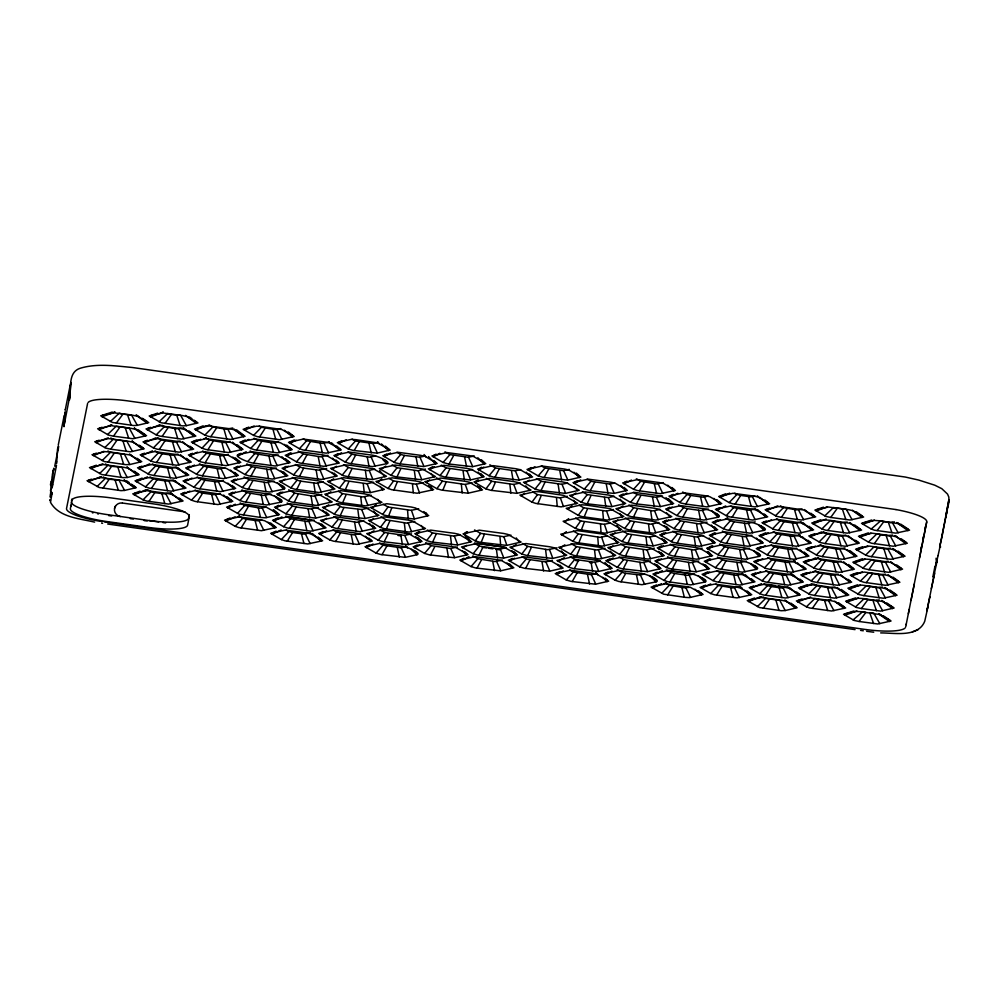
<?xml version="1.0" encoding="UTF-8"?>
<svg xmlns="http://www.w3.org/2000/svg" width="999" height="999" viewBox="0 0 999 999"><rect width="100%" height="100%" fill="white"/><g stroke="black" fill="none" stroke-linecap="round" stroke-linejoin="round"><path stroke-width="1.5" d="M52.073 486.138L52.235 481.093M49.95 500.299L49.987 499.612M50.912 485.377L50.874 487.599A18.282 2.335 -88.8 0 1 50.924 489.048L50.824 489.373M70.03 386.65L69.755 392.432M56.493 465.247L52.41 486.55M57.517 448.801L57.168 455.831M52.635 473.201L51.773 487.462M52.248 480.981L52.46 477.06M64.398 420.417L64.311 423.963M64.411 420.254L64.46 419.193M905.693 626.96L926.76 521.403A39.86 8.079 7.9 0 0 895.966 509.577M64.473 419.043L64.585 416.97M69.718 393.169L69.368 398.102M52.472 476.935L52.597 474.95M57.155 455.956L56.743 461.813M50.624 493.319L50.549 494.293M52.597 474.862L52.76 472.614M52.747 472.977A8.004 5.919 54.5 0 1 52.797 472.402L52.822 471.915A8.042 4.271 79.6 0 1 52.922 471.016M56.731 461.95L56.593 463.573M64.935 412.025L64.011 426.71L65.41 412.1M69.356 398.139L64.473 423.464M926.76 522.04L919.555 557.892M929.794 597.277L929.882 596.615M942.407 534.353L941.982 536.713M942.382 534.477L942.482 533.766M929.832 596.94L927.784 606.805M58.242 445.167L64.223 415.347M65.41 409.115L70.055 385.901M87.612 403.409L66.546 508.416A40.047 8.117 7.9 0 0 97.315 520.816L100.1 521.303M71.441 501.161L71.866 499.088M189.286 514.61L188.561 518.244A38.299 7.767 7.9 0 1 149.101 520.516M922.826 539.46L923.438 536.426M932.904 576.685L934.814 567.12M926.885 610.776L934.614 573.026M54.733 466.208L58.716 446.428M920.791 549.587L921.378 546.678M906.168 624.612L906.305 623.913M908.353 613.698L909.24 609.278M911.013 600.436L914.322 584.003M931.28 588.761L934.015 576.186M942.556 533.391L948.875 499.775L945.866 516.008L949.013 501.835L948.813 497.04L947.527 494.08L941.795 488.673L934.777 485.189L918.643 480.044L905.319 477.047L132.243 367.482C115.035 365.896 96.915 363.149 80.082 368.294C66.958 372.652 71.891 390.284 69.331 400.137L71.029 382.517L70.105 385.614M924.887 529.283L925.474 526.373M50.549 501.91L52.21 492.532M119.58 516.346A6.968 6.818 11.3 0 1 114.573 508.404L114.648 508.066M936.862 560.914L936.538 562.362L938.024 555.644M941.782 537.612L940.246 544.567M936.975 561.725L934.402 573.289M945.741 517.482L939.609 547.352M945.778 517.307L946.078 515.984M946.14 515.721L947.277 510.626M938.036 555.594L939.684 548.214M927.846 607.33L924.749 621.216C918.156 637.787 894.617 632.879 880.668 632.916M934.053 576.023L934.564 573.726M927.596 607.629L926.997 610.277M939.797 546.528L939.984 545.729M934.003 575.087L934.177 574.3A10.215 1.149 -74.2 0 0 934.152 574.587M57.78 447.29L58.167 446.516M581.343 529.957L584.378 521.928M418.668 508.716L411.451 510.314L414.423 518.943L428.721 515.609L415.497 507.979L411.188 507.017L386.813 503.721L370.479 507.38L383.691 515.009L388.599 516.058L391.733 508.004M578.821 542.932L581.967 534.865M481.156 542.469L484.365 534.39M442.807 490.272L446.103 482.18M537.912 503.708L541.221 495.604M393.956 490.047L397.277 481.943M584.178 516.92L587.512 508.803M935.726 564.922L935.289 565.921M342.645 502.772L346.166 494.605M627.971 543.081L631.505 534.915M491.833 490.459L495.392 482.292M386.326 528.958L389.897 520.791M576.535 555.831L580.119 547.652M373.688 482.242L367.12 483.691L370.492 492.569L384.353 489.385L371.516 481.88L367.195 480.906L343.469 477.709L327.51 481.281L340.397 488.723L345.304 489.772L348.913 481.593M630.631 530.069L634.253 521.89M432.617 542.157L436.238 533.966M527.722 555.594L531.356 547.402M53.946 468.119L53.122 470.367A9.091 4.321 82.8 0 0 52.885 470.854M336.413 504.345L342.008 507.192L361.7 509.527L365.184 518.481L378.933 515.334L366.196 507.879L361.875 506.905L338.336 503.733L322.502 507.28L335.289 514.66L340.209 515.709L343.943 507.492M625.524 556.018L629.283 547.802M396.953 476.96L400.799 468.718M587.175 503.833L591.021 495.579M479.058 555.319L482.954 547.065M369.23 470.392L372.889 479.458L386.513 476.261L373.077 468.643L350.462 465.297L345.404 464.935L330.607 468.356L343.256 475.661L348.164 476.71L352.098 468.444L367.757 470.591L374.925 469.143M445.891 477.16L449.85 468.893M633.491 517.02L637.437 508.753M540.996 490.596L544.967 482.317M296.778 489.46L300.799 481.168L316.159 483.266L323.201 481.843M677.197 543.206L699.725 546.241L715.309 542.744L701.947 535.164L678.883 531.755L674.425 531.48L659.715 534.89L672.29 542.157L677.197 543.206L681.243 534.902M294.205 502.435L298.301 494.13M674.637 556.181L678.746 547.864M384.14 541.833L388.286 533.503M574.363 568.706L578.508 560.377M115.135 506.755L115.497 506.118M337.912 528.621L342.083 520.292M623.226 568.918L627.409 560.589M299.5 476.436L303.708 468.106L318.519 470.129L326.685 468.456M679.932 530.182L684.14 521.84M494.955 477.335L499.2 468.981M430.507 555.019L434.802 546.653M525.611 568.456L529.907 560.089M291.808 515.372L296.154 506.993L310.464 508.941L318.381 507.317M672.227 569.118L676.598 560.726M351.136 463.636L355.569 455.232M636.45 503.946L640.896 495.541M424.45 456.156L419.93 457.155L424.026 466.483L437.175 463.461L424.937 456.293L420.629 455.332L398.064 452.297L382.817 455.706L395.104 462.799L400.012 463.848L404.47 455.444L419.742 457.205M590.222 490.721L594.692 482.317M248.301 489.135L252.834 480.706M302.372 463.386L306.918 454.957M682.792 517.132L687.362 508.691L700.998 510.564L708.328 509.065M723.825 556.318L745.329 559.253L759.228 556.381C765.047 555.207 748.363 547.777 743.693 547.752L721.865 544.817L706.705 548.214L718.905 555.269L723.825 556.318L728.383 547.889M250.936 476.136L255.519 467.694M476.973 568.169L481.555 559.727M726.46 543.319L731.068 534.877M449.001 464.048L453.633 455.594M544.105 477.485L548.738 469.031M245.791 502.097L250.462 493.631M721.315 569.28L726.011 560.814L739.235 562.612L746.378 561.163M335.701 541.495L340.409 533.029M621.016 581.805L625.736 573.339L640.184 574.974M289.51 528.271L294.28 519.78M382.005 554.695L386.788 546.203M572.215 581.568L576.997 573.076M669.929 582.017L674.712 573.526L687.637 575.287L694.63 573.876M253.709 463.111L275.2 465.996L290.135 462.562L278.371 455.806L274.925 454.882L252.048 451.748L238.361 454.57C232.63 455.969 249.263 463.074 253.709 463.111L258.516 454.607M729.233 530.294L734.053 521.79L746.865 523.538L755.169 521.828M243.406 515.022L248.376 506.481M354.17 450.537L359.165 441.983M718.93 582.205L723.913 573.663M305.332 450.312L310.352 441.758M639.485 490.846L644.492 482.292M202.422 475.824L223.589 478.658L238.349 475.362L226.486 468.494L221.566 467.445L200.412 464.61L185.652 467.907L197.515 474.775L202.422 475.824L207.467 467.27M685.751 504.058L706.93 506.893L721.703 503.583L709.827 496.715L705.506 495.754L683.741 492.832L668.968 496.141L680.831 503.009L685.751 504.058L690.784 495.492L702.921 497.14L708.241 496.091M773.051 556.443L778.121 547.877M199.85 488.798L204.932 480.232L216.895 481.855L223.426 480.544M770.479 569.418L791.558 572.252L806.23 569.03L794.455 562.112L790.134 561.151L768.456 558.229L753.745 561.525L765.559 568.369L770.479 569.418L775.574 560.851M205.12 462.812L226.124 465.634L240.784 462.35L228.209 455.219L206.668 452.023L202.21 451.748L188.424 454.945L200.2 461.763L205.12 462.812L210.277 454.22M256.581 450.049L261.75 441.458M732.105 517.232L737.287 508.641M775.748 543.431L780.931 534.84M197.377 501.748L202.647 493.131L214.023 494.667L219.955 493.494M287.275 541.158L292.57 532.542L303.883 534.065L309.802 532.892M667.694 594.904L673.001 586.276M768.006 582.367L773.301 573.751M241.109 527.934L246.491 519.28L257.28 520.766L261.838 519.942M716.633 595.104L722.027 586.463M207.904 449.775L213.324 441.121M778.533 530.394L799.175 533.166L813.611 529.845L801.235 522.902L780.057 519.755L775.611 519.48L762.037 522.639L773.626 529.345L778.533 530.394L783.965 521.74L794.829 523.201L800.536 522.077M153.946 475.499L174.413 478.246L188.749 475.024L176.461 468.056L155.457 464.935L150.999 464.66L137.537 467.794L149.026 474.45L153.946 475.499L159.503 466.808L169.967 468.219L175.487 467.12M156.581 462.512L162.163 453.808L172.515 455.207L177.997 454.12M819.679 569.555L825.249 560.851M765.634 595.292L771.24 586.588L781.555 587.986L787.012 586.9M822.314 556.568L842.706 559.29L856.967 556.168L845.541 549.45L841.22 548.488L820.229 545.666L805.931 548.876L817.394 555.519L822.314 556.568L827.921 547.852M259.528 436.975L265.147 428.271M735.052 504.158L740.684 495.442L750.674 496.815L754.994 496.041M151.411 488.461L157.068 479.745L167.208 481.118L172.59 480.057M817.145 582.517L837.449 585.239L851.66 582.117L840.284 575.436L835.963 574.475L815.059 571.665L800.811 574.862L812.237 581.468L817.145 582.517L822.814 573.801M159.303 449.488L165.06 440.746L174.887 442.07L180.132 441.034M825.037 543.543L845.216 546.241L859.377 543.069L847.239 536.176L827.11 533.191L822.065 532.829L808.778 535.926L820.129 542.494L825.037 543.543L830.806 534.79M210.789 436.725L216.571 427.972M781.418 517.345L801.56 520.042L815.696 516.87L803.571 509.989L782.891 506.918L778.433 506.643L765.172 509.727L776.498 516.296L781.418 517.345L787.212 508.578M148.976 501.411L154.845 492.632L164.273 493.893L169.343 492.907M814.709 595.466L834.714 598.139L848.775 594.992L836.712 588.149L816.77 585.177L811.712 584.815L798.526 587.887L809.789 594.417L814.709 595.466L820.591 586.688M162.113 436.451L168.144 427.634M763.323 608.204L769.342 599.388M827.846 530.506L833.89 521.678M108.067 462.187L114.136 453.359M105.494 475.174L111.588 466.333L121.803 467.307L127.273 477.485L139.123 474.687L127.997 468.244L123.676 467.282L103.347 464.56L89.498 467.607L101.673 474.525L123.277 477.672L127.273 477.485M868.905 569.68L888.66 572.327L902.559 569.118L890.646 562.437L870.354 559.415L865.896 559.14L852.871 562.187L863.998 568.631L868.905 569.68L874.999 560.851L883.765 562.025L888.161 561.176M866.32 582.667L872.439 573.826M110.739 449.188L130.394 451.81L144.206 448.776L133.167 442.282L128.846 441.321L108.604 438.611L94.755 441.72L105.832 448.139L110.739 449.188L116.895 440.334M871.578 556.68L877.746 547.827L886.25 548.963L890.534 548.139M102.984 488.124L109.228 479.258L118.981 480.157L124.575 490.422L136.301 487.649L125.287 481.256L120.367 480.207L100.837 477.597L87.063 480.694L99.176 487.487L121.041 490.659L124.575 490.422M812.337 608.391L818.556 599.525L826.897 600.636L831.118 599.825M863.823 595.616L883.341 598.226L897.065 595.217L886.101 588.761L881.78 587.799L861.675 585.102L847.901 588.186L858.915 594.567L863.823 595.616L870.079 586.738M575.424 528.371L579.12 529.632L604.932 533.191L621.665 529.52L608.379 521.853L603.471 520.804L579.57 517.569L563.149 521.253L575.424 528.371L580.681 520.941L604.22 524.325M113.499 436.163L132.879 438.748L146.566 435.676L135.627 429.333L130.719 428.284L111.326 425.699L97.64 428.771L108.579 435.114L113.499 436.163L119.843 427.26M874.337 543.656L880.693 534.752L888.561 535.789L892.594 535.027M164.997 423.389L171.391 414.473L180.632 415.309L186.363 425.649L197.964 422.914L187.05 416.583L182.742 415.621L162.825 412.962L149.213 415.946L161.176 422.752L182.829 425.886L186.363 425.649M382.679 514.46L388.024 507.005L411.263 510.352M572.889 541.333L576.598 542.607L602.247 546.128L618.905 542.482L605.694 534.852L601.386 533.891L577.035 530.606L560.739 534.19L572.889 541.333L578.259 533.878L599.937 537.362L607.392 535.901M830.718 517.445L850.024 520.029L863.623 517.045L852.771 510.651L848.451 509.677L828.546 507.017L814.922 510.077L825.811 516.396L830.718 517.445L837.137 508.528M510.951 535.102L503.846 536.675L506.88 545.342L521.103 542.02L507.942 534.415L503.621 533.454L479.358 530.182L463.074 533.816L475.224 540.871L480.656 533.391L503.658 536.713M861.4 608.553L880.581 611.113L894.13 607.991L882.517 601.473L862.799 598.538L858.341 598.264L845.654 601.223L856.493 607.504L861.4 608.553L867.906 599.612L875.336 600.599L879.195 599.875M472.24 482.867L465.259 484.415L468.381 493.131L482.492 489.897L469.443 482.267L465.122 481.306L440.996 478.046L424.787 481.668L436.875 488.686L442.395 481.181L465.072 484.453M388.037 488.449L391.733 489.722L417.145 493.219L433.603 489.672L420.567 482.042L416.258 481.081L392.145 477.822L375.961 481.443L388.037 488.449L393.581 480.944L416.196 484.203M531.98 502.122L535.676 503.384L561.113 506.88L577.622 503.259L563.748 495.392L539.672 491.845L535.227 491.558L519.905 495.104L531.98 502.122L537.512 494.617L560.164 497.877M116.321 423.114L122.964 414.135L131.418 414.86L137.35 425.337L148.751 422.639L138.024 416.408L133.704 415.447L114.123 412.824L100.712 415.771L112.5 422.477L133.829 425.574L137.35 425.337M578.246 515.322L581.955 516.595L607.342 520.092L623.838 516.471L609.977 508.603L586.538 505.144L581.493 504.782L566.196 508.329L578.246 515.322L583.803 507.817L606.381 511.063M877.159 530.606L883.815 521.628M859.04 621.478L877.771 623.975L891.058 620.991L879.669 614.522L861.001 611.738L855.943 611.376L843.531 614.285L854.133 620.429L859.04 621.478L865.871 612.449M336.725 501.173L340.422 502.447L365.559 505.906L381.905 502.322L368.956 494.842L364.647 493.881L340.809 490.659L324.837 494.18L336.725 501.173L342.47 493.618L362.924 496.94L371.303 495.267M655.232 535.864L649.912 537.037L653.234 545.891L667.182 542.619L654.258 535.164L649.937 534.19L626.136 530.981L610.127 534.565L622.04 541.483L627.809 533.916L649.725 537.087M380.394 527.36L384.103 528.633L409.178 532.08L425.474 528.508L412.562 521.053L408.254 520.092L384.478 516.883L368.544 520.379L380.394 527.36L386.188 519.792L406.506 523.089L414.81 521.441M520.392 482.942L513.761 484.415L517.082 493.269L530.993 490.072L518.106 482.542L513.798 481.58L489.997 478.359L474.001 481.943L485.914 488.861L491.683 481.293L513.573 484.453M570.616 554.233L574.313 555.506L599.375 558.953L615.659 555.294L601.972 547.614L578.871 544.193L573.826 543.843L558.766 547.265L570.616 554.233L576.411 546.653L596.69 549.949L604.982 548.301M339.385 488.174L345.204 480.594L366.933 483.728M624.7 528.483L628.408 529.745L653.421 533.191L669.667 529.545L656.805 522.19L651.897 521.141L628.783 518.019L612.887 521.515L624.7 528.483L630.544 520.891L650.711 524.175L658.953 522.539M460.452 534.715L454.358 536.063L457.754 544.954L471.64 541.708L458.778 534.278L454.458 533.316L430.769 530.119L414.835 533.678L426.685 540.559L432.542 532.979L454.17 536.101M549.462 549.487L552.859 558.391L566.733 555.144L553.871 547.714L549.562 546.753L525.874 543.556L509.952 547.115L521.79 553.995L527.647 546.403L547.764 549.675L557.067 547.814M334.278 514.123L340.234 506.505M619.592 554.433L623.301 555.694L648.114 559.103L664.26 555.569L650.699 547.877L627.235 544.405L622.789 544.13L607.842 547.589L619.592 554.433L625.574 546.803L646.803 549.875M425.474 469.093L418.219 470.704L421.79 479.707L435.452 476.573L422.789 469.168L418.469 468.194L395.08 465.047L379.333 468.568L391.034 475.362L397.103 467.719L418.032 470.741M614.198 496.291L608.403 497.564L612 506.58L625.649 503.446L612.986 496.041L608.666 495.079L585.289 491.92L569.555 495.442L581.243 502.235L587.325 494.592L608.216 497.602M505.969 547.752L500.224 549.025L503.833 558.066L517.457 554.932L504.82 547.539L500.511 546.578L477.185 543.431L461.476 546.94L473.139 553.721L479.258 546.066L500.037 549.063M342.232 475.124L348.401 467.457L352.098 468.444M472.564 469.567L466.908 470.829L470.579 479.895L484.153 476.773L471.553 469.405L467.245 468.444L444.006 465.309L428.346 468.818L439.96 475.574L446.153 467.894L466.72 470.866M627.559 515.434L631.256 516.695L655.819 520.079L671.765 516.645L659.165 509.265L654.845 508.304L631.605 505.169L615.933 508.678L627.559 515.434L633.728 507.754L652.822 510.889L660.202 509.44M567.657 483.004L562 484.253L565.684 493.331L579.245 490.209L566.658 482.842L562.337 481.88L539.11 478.746L523.464 482.255L535.077 488.998L541.258 481.331L561.813 484.303M290.846 487.862L294.543 489.135L318.993 492.495L334.915 488.998L322.34 481.73L318.019 480.769L294.88 477.647L279.283 481.143L290.846 487.862L297.103 480.169L300.799 481.168M671.266 541.608L677.547 533.916L696.328 536.987L703.571 535.576M288.286 500.836L291.983 502.11L316.358 505.457L332.217 501.898L318.893 494.418L296.491 491.096L291.433 490.734L276.798 494.068L288.286 500.836L294.593 493.131L313.249 496.191L321.815 494.48M668.706 554.582L672.414 555.856L696.753 559.203L712.612 555.719L700.087 548.476L695.766 547.514L672.727 544.418L657.242 547.814L668.706 554.582L675.037 546.865L693.631 549.925L702.172 548.226M385.814 530.444L381.368 530.169L366.745 533.641L378.221 540.234L384.59 532.517L404.558 535.402M331.98 527.022L335.689 528.284L359.952 531.63L375.711 528.234L363.274 520.941L358.953 519.98L336.001 516.883L320.517 520.354L331.98 527.022L338.374 519.293L356.768 522.315L363.861 520.941M576.023 557.317L571.578 557.042L556.967 560.514L568.431 567.107L574.812 559.378L594.755 562.262M293.581 474.85L297.277 476.111L321.503 479.445L337.275 475.986L324.026 468.469L301.773 465.172L296.715 464.81L282.13 468.194L293.581 474.85L300 467.107L303.708 468.106M643.756 562.425L647.614 571.615L661.001 568.543L648.576 561.251L644.255 560.289L621.316 557.205L605.844 560.664L617.307 567.332L623.701 559.59L642.057 562.624L650.486 560.938M674 528.596L677.697 529.857L701.897 533.179L717.669 529.72L705.219 522.527L700.898 521.565L678.009 518.481L662.612 521.865L674 528.596L680.444 520.841L698.688 523.851L707.042 522.19M520.654 469.617L515.347 470.791L519.255 480.007L532.592 476.948L520.204 469.692L515.884 468.731L493.031 465.646L477.609 469.105L489.023 475.736L495.492 467.994L515.159 470.841M457.317 546.99L450.774 548.439L454.732 557.679L468.019 554.632L455.669 547.39L451.361 546.428L428.583 543.356L413.199 546.803L424.575 553.421L431.093 545.654L450.586 548.476M552.397 560.427L545.879 561.875L549.837 571.116L563.124 568.069L550.774 560.826L546.453 559.865L523.688 556.793L508.304 560.239L519.68 566.858L526.211 559.09L545.691 561.913M311.95 508.741L315.946 518.019L329.195 514.985L316.883 507.767L312.562 506.805L289.872 503.746L274.538 507.18L285.876 513.773L292.457 505.993L296.154 506.993M692.332 562.487L696.353 571.765L709.577 568.731L697.29 561.525L692.969 560.551L670.292 557.504L654.969 560.926L666.296 567.519L672.889 559.74L690.634 562.674L698.751 561.063M345.204 462.038L348.913 463.311L372.465 466.583L386.813 463.698C392.607 462.35 376.273 455.357 371.79 455.094L349.188 452.06L333.928 455.482L345.204 462.038L351.86 454.245L369.418 457.155L375.674 455.956M394.081 462.262L400.761 454.458L404.47 455.444M662.462 495.929L656.418 497.265L660.489 506.58L673.663 503.558L661.413 496.378L657.092 495.417L634.515 492.37L619.243 495.791L630.519 502.347L637.187 494.542L656.218 497.302M614.635 483.029L610.127 484.028L614.223 493.356L627.372 490.334L615.147 483.166L610.826 482.205L588.274 479.17L573.039 482.579L584.29 489.135L590.983 481.318L609.939 484.065M242.37 487.537L246.066 488.811L269.48 492.057L283.728 489.198C289.373 487.824 273.289 480.894 268.793 480.644L246.341 477.622L231.156 481.019L242.37 487.537L249.126 479.707L266.333 482.579L273.938 481.081M296.441 461.788L300.15 463.061L323.888 466.321L339.335 462.999L327.16 455.856L322.852 454.895L300.412 451.873L285.252 455.269L296.441 461.788L303.221 453.958L320.392 456.818L327.959 455.319M676.872 515.534L680.569 516.808L703.945 520.054L718.169 517.195C723.913 515.759 707.155 508.616 702.659 508.566L680.831 505.631L665.684 509.028L676.872 515.534L683.653 507.704L687.362 508.691M717.894 554.72L724.675 546.89L741.832 549.737L749.4 548.251M245.005 474.55L248.714 475.811L272.402 479.07L287.824 475.749L275.674 468.631L271.366 467.669L248.976 464.647L233.841 468.044L245.005 474.55L251.81 466.708L268.881 469.542L276.398 468.069M496.603 561.388L500.799 570.779L513.848 567.782L501.71 560.664L497.39 559.702L475.012 556.68L459.865 560.077L471.041 566.57L477.847 558.728L494.905 561.575L502.422 560.089M720.541 541.733L724.238 542.994L747.914 546.241L763.311 542.932L751.186 535.814L746.865 534.852L724.5 531.843L709.377 535.227L720.541 541.733L727.359 533.878L744.367 536.713L751.86 535.239M474.275 455.956L468.531 457.23L472.764 466.645L485.776 463.648L473.663 456.555L469.355 455.594L447.028 452.584L431.93 455.969L443.069 462.45L449.925 454.595L468.331 457.267M569.368 469.393L563.623 470.654L567.869 480.082L580.869 477.085L568.768 469.992L564.447 469.031L542.132 466.021L527.035 469.405L538.174 475.886L545.042 468.032L563.436 470.704M239.86 500.499L243.569 501.773L266.783 504.994L280.931 502.16C286.563 500.786 270.542 493.906 266.084 493.656L243.818 490.659L228.759 494.03L239.86 500.499L246.765 492.632L263.536 495.429L270.916 493.993M715.396 567.682L719.093 568.943L742.294 572.165L756.418 569.343C762.187 568.006 746.003 561.076 741.583 560.839L719.342 557.854L704.295 561.226L715.396 567.682L722.302 559.815L726.011 560.814M329.782 539.91L333.479 541.171L357.005 544.405L372.365 541.033L360.264 534.04L355.357 532.991L333.728 530.082L318.693 533.454L329.782 539.91L336.713 532.03L353.371 534.815L360.701 533.379M615.097 580.207L618.793 581.48L641.957 584.702L656.068 581.868C661.825 580.544 645.666 573.613 641.258 573.389L619.043 570.392L604.008 573.763L615.097 580.207L622.027 572.34L625.736 573.339M291.109 517.257L286.651 516.982L272.54 520.254L283.579 526.673L290.572 518.793L307.03 521.54L314.26 520.129M406.743 546.553L401.223 547.777L405.582 557.267L416.92 554.757C422.54 553.396 406.581 546.54 402.147 546.291L380.02 543.319L365.035 546.678L376.074 553.096L383.079 545.204L401.036 547.814M596.927 573.426L591.42 574.637L595.779 584.14L608.666 581.181L596.665 574.138L592.345 573.176L570.229 570.192L555.257 573.551L566.283 579.969L573.289 572.077L591.233 574.687M689.46 573.538L667.944 570.654L652.971 574L663.998 580.419L671.016 572.527L674.712 573.526M247.777 461.513L254.807 453.621L271.154 456.356L278.334 454.957M723.301 528.696L727.01 529.97L750.024 533.166L764.048 530.357C770.142 529.045 753.621 522.14 749.312 521.915L727.247 518.943L712.299 522.29L723.301 528.696L730.344 520.791L734.053 521.79M237.475 513.424L244.668 505.482L260.252 508.129L266.109 507.092L279.483 514.56L265.534 517.794L261.089 517.519L239.285 514.285L226.586 507.155L241.721 503.758L266.146 507.18M378.072 442.307L372.889 443.456L377.435 453.071L390.184 450.074L377.497 442.869L355.731 439.647L351.286 439.373L337.362 442.607L348.239 448.938L355.457 440.996L372.702 443.494M633.553 489.248L637.25 490.521L660.376 493.693L675.436 490.447L663.598 483.504L659.278 482.542L637.474 479.607L622.677 482.917L633.553 489.248L640.784 481.293L656.48 483.953L663.348 482.617M712.999 580.606L716.708 581.88L739.847 585.052L754.944 581.805L743.081 574.85L738.761 573.888L716.92 570.953L702.11 574.263L712.999 580.606L720.217 572.664L735.988 575.324L742.881 573.988M299.4 448.713L303.097 449.975L326.198 453.146L341.258 449.912L329.42 442.969L325.112 442.008L303.321 439.073L288.536 442.382L299.4 448.713L306.643 440.759L322.302 443.394L329.146 442.07M679.819 502.46L687.075 494.505L690.784 495.492M196.491 474.225L203.771 466.271L219.106 468.881L224.875 467.857M767.132 554.845L770.828 556.118L793.868 559.278L808.89 556.043L797.09 549.113L792.769 548.151L771.041 545.229L756.293 548.538L767.132 554.845L774.412 546.878L789.934 549.5L796.715 548.189M193.918 487.212L197.615 488.474L220.629 491.633L235.677 488.336L223.052 481.168L201.411 477.959L196.953 477.684L183.104 480.906L193.918 487.212L201.224 479.233L204.932 480.232M764.547 567.832L771.877 559.852L787.274 562.449L795.254 560.876M199.188 461.226L206.568 453.234L221.778 455.806L228.409 454.533M250.649 448.464L254.345 449.725L277.26 452.872L292.232 449.587L280.457 442.769L276.149 441.808L254.545 438.911L239.885 442.195L250.649 448.464L258.042 440.472L273.002 443.032L278.621 442.033M726.173 515.646L729.882 516.908L752.759 520.054L767.694 516.845L755.968 509.952L751.648 508.991L730.069 506.093L715.421 509.378L726.173 515.646L733.578 507.642L748.738 510.214L755.331 508.941M769.817 541.845L773.513 543.106L796.403 546.253L811.338 543.044L799.612 536.151L795.291 535.189L773.713 532.292L759.065 535.576L769.817 541.845L777.222 533.841L792.382 536.413L800.199 534.865M191.446 500.162L195.155 501.423L217.907 504.545L232.804 501.286L220.304 494.193L198.913 491.021L194.468 490.746L180.769 493.931L191.446 500.162L198.951 492.132L202.647 493.131M281.356 539.56L285.052 540.834L307.792 543.956L322.627 540.759L310.989 533.928L306.668 532.954L285.239 530.082L270.679 533.341L281.356 539.56L288.861 531.543L292.57 532.542M661.775 593.306L669.293 585.277L683.828 587.787L690.284 587.262L703.071 594.43L689.397 597.614L684.939 597.34L663.586 594.168L651.098 587.087L665.659 583.828L688.698 586.95M762.075 580.781L765.783 582.042L788.511 585.164L803.358 581.98L791.707 575.137L787.387 574.175L765.971 571.291L751.41 574.55L762.075 580.781L769.592 572.752L784.39 575.274L792.007 573.776M235.177 526.336L238.873 527.597L261.476 530.706L276.286 527.46L264.66 520.729L259.752 519.68L239.048 516.908L224.563 520.154L235.177 526.336L242.782 518.281L246.491 519.28M710.701 593.518L714.397 594.78L736.987 597.889L751.735 594.717L740.172 587.912L735.851 586.95L714.572 584.09L700.099 587.337L710.701 593.518L718.318 585.464L732.779 587.936L738.748 586.8M201.985 448.189L205.682 449.45L228.247 452.547L242.982 449.388L231.418 442.594L227.11 441.633L205.856 438.773L191.396 442.02L201.985 448.189L209.615 440.122L224.013 442.594L229.957 441.458M772.614 528.808L780.269 520.741L783.965 521.74M148.014 473.901L155.794 465.809L159.503 466.808M813.748 567.956L817.457 569.23L839.797 572.29L854.407 569.155L842.956 562.425L838.648 561.463L817.607 558.641L803.283 561.85L813.748 567.956L821.553 559.865L835.439 562.25L841.158 561.176M150.649 460.914L154.345 462.175L176.673 465.247L191.308 462.038L179.832 455.382L174.925 454.345L154.495 451.598L140.185 454.807L150.649 460.914L158.466 452.809L162.163 453.808M759.702 593.706L763.411 594.967L785.714 598.026L800.299 594.892L788.873 588.186L784.552 587.212L763.561 584.403L749.25 587.612L759.702 593.706L767.532 585.589L771.24 586.588M816.383 554.969L824.212 546.853L837.999 549.238L844.992 547.877M253.596 435.389L257.292 436.65L279.57 439.71L294.181 436.501L281.93 429.558L261.026 426.448L256.568 426.173L243.157 429.295L253.596 435.389L261.438 427.272L275.175 429.645L280.819 428.571M729.12 502.572L732.816 503.833L755.082 506.893L769.642 503.758L758.241 497.065L753.92 496.091L732.966 493.281L718.693 496.478L729.12 502.572L736.975 494.455L740.684 495.442M145.479 486.875L149.188 488.136L171.416 491.196L186.001 487.999L173.776 481.056L153.509 478.046L148.451 477.684L135.065 480.794L145.479 486.875L153.359 478.746L157.068 479.745M811.213 580.931L819.118 572.802L832.691 575.149L838.261 574.1M153.371 447.889L157.08 449.163L179.183 452.197L193.644 449.088L182.317 442.432L177.997 441.471L157.205 438.686L143.032 441.858L153.371 447.889L161.351 439.747L165.06 440.746M204.857 435.127L208.554 436.401L230.619 439.423L245.055 436.326L233.754 429.682L229.445 428.708L208.691 425.936L194.53 429.108L204.857 435.127L212.862 426.973L226.086 429.27L232.742 427.984M819.105 541.945L827.097 533.803L840.371 536.101L845.803 535.089M775.486 515.746L783.503 507.592L796.69 509.877L802.085 508.878M143.044 499.812L146.741 501.086L168.681 504.095L183.079 500.936L171.803 494.405L166.883 493.356L146.853 490.671L132.78 493.831L143.044 499.812L151.149 491.633L154.845 492.632M808.778 593.868L816.895 585.689L829.757 587.936L835.014 586.962M156.181 434.852L159.89 436.126L181.618 439.098L195.841 436.051L184.715 429.495L180.407 428.534L159.99 425.799L146.029 428.933L156.181 434.852L164.435 426.635L176.623 428.808L181.556 427.972M821.915 528.908L825.624 530.182L847.327 533.154L861.588 530.032L849.637 523.251L829.295 520.217L824.837 519.942L811.775 522.989L821.915 528.908L830.181 520.691L842.332 522.852L847.239 522.015M757.404 606.605L765.634 598.389L779.819 600.399L785.226 610.539L797.14 607.729L785.963 601.248L781.643 600.287L761.201 597.539L747.277 600.599L759.515 607.554L781.23 610.726L785.226 610.539M102.148 460.601L110.439 452.36L124.45 454.345L129.895 464.51L141.758 461.638L129.833 454.932L109.515 451.923L105.07 451.648L92.02 454.682L104.258 461.55L125.899 464.697L129.895 464.51M862.986 568.081L871.29 559.852L874.999 560.851M99.563 473.576L107.88 465.334L111.588 466.333M860.401 581.068L864.098 582.33L885.713 585.302L899.874 582.255L888.81 575.749L884.49 574.787L864.185 572.065L850.311 575.174L860.401 581.068L868.73 572.827L880.656 574.962L885.476 574.15M104.82 447.589L113.187 439.335L126.923 441.283L132.442 451.498M865.658 555.082L868.893 556.268L890.896 559.303L905.044 556.206L893.98 549.787L889.073 548.738L869.442 546.116L855.606 549.213L865.658 555.082L874.05 546.828L877.746 547.827M806.405 606.793L809.652 607.979L831.58 611.001L845.654 607.979L834.664 601.51L830.344 600.549L810.189 597.852L796.39 600.948L806.405 606.793L814.847 598.526L818.556 599.525M97.065 486.538L105.519 478.259L109.228 479.258M857.891 594.03L866.37 585.751L877.846 587.812L882.479 587.05M107.567 434.565L116.146 426.261L129.246 428.109L134.927 438.436M868.406 542.057L871.64 543.256L893.381 546.241L907.329 543.244L896.44 536.838L892.119 535.876L872.164 533.204L858.491 536.263L868.406 542.057L876.997 533.753L880.693 534.752M159.066 421.803L167.682 413.474L171.391 414.473M824.799 515.859L833.428 507.529L846.34 509.353L852.072 519.705M855.469 606.967L864.197 598.626L867.906 599.612M110.39 421.528L119.256 413.136L122.964 414.135M871.228 529.02L874.462 530.207L895.803 533.141L909.552 530.132L898.039 523.588L879.132 520.766L874.075 520.404L861.525 523.339L871.228 529.02L880.581 520.891M853.109 619.892L862.649 611.713M564.447 522.19L568.681 518.631M371.778 508.316L376.099 504.77M562 535.202L566.346 531.655M464.385 534.752L467.694 532.105M426.098 482.604L429.483 479.97M521.203 496.041L524.6 493.406M377.272 482.392L381.818 478.871M567.494 509.265L572.052 505.756M464.672 533.291L466.845 531.68M326.099 495.192L330.869 491.708M611.425 535.501L615.022 532.892M475.299 482.879L478.908 480.269M369.805 521.391L373.426 518.793M560.027 548.276L564.86 544.805M328.808 482.217L333.666 478.746M614.148 522.527L617.807 519.93M416.133 534.615L419.805 532.017M511.251 548.064L516.146 544.592M323.813 508.216L328.821 504.77M609.14 548.538L612.911 545.953M380.631 469.505L385.776 466.083M475.599 481.418L477.972 479.832M570.854 496.378L575.998 492.957M725.199 519.255L727.722 517.582M462.774 547.889L466.67 545.317M331.905 469.305L336.488 466.308M416.433 533.154L418.843 531.568M617.232 509.615L622.976 505.881M429.657 469.755L434.253 466.77M524.762 483.191L529.37 480.207M280.582 482.08L285.252 479.108M661.013 535.826L665.709 532.854M278.059 495.079L282.792 492.107M658.491 548.826L663.236 545.866M368.032 534.502L374.013 530.794M558.254 561.376L564.248 557.679M321.815 521.291L326.623 518.331M607.142 561.613L613.174 557.917M283.429 469.13L288.274 466.171M663.873 522.877L668.718 519.93M478.908 470.042L483.791 467.095M429.945 468.281L432.542 466.733M414.498 547.739L419.43 544.805M509.615 561.176L514.547 558.241M275.836 508.116L280.831 505.194M663.611 584.153L666.296 582.567M656.281 561.875L661.276 558.941M661.313 534.365L663.96 532.817M335.227 456.418L341.546 452.759M278.359 493.606L281.019 492.07M237 517.22L239.261 515.921M620.554 496.728L626.885 493.081M384.128 456.643L390.484 452.997M574.338 483.516L580.706 479.882M658.791 547.365L661.475 545.816M203.808 439.098L206.069 437.799M232.467 481.955L237.637 479.058M607.442 560.139L609.827 558.791M286.551 456.218L291.733 453.309M283.728 467.657L286.114 466.321M666.982 509.965L672.177 507.067M708.004 549.15L713.186 546.241M664.16 521.416L666.558 520.067M235.14 468.981L240.347 466.083M461.176 561.013L468.993 556.668M479.208 468.568L481.618 467.232M710.676 536.176L715.908 533.279M433.229 456.905L439.81 453.296M528.346 470.342L534.927 466.733M815.559 558.965L817.869 557.692M414.797 546.278L417.232 544.942M509.902 559.715L512.35 558.379M230.057 494.98L235.364 492.082M705.594 562.162L710.913 559.278M818.181 545.991L820.504 544.73M319.992 534.39L326.661 530.781M605.319 574.7L612 571.103M276.136 506.655L278.609 505.319M656.568 560.402L659.04 559.078M813.011 571.99L815.346 570.729M273.838 521.191L281.943 516.883M366.346 547.614L373.102 544.018M556.555 574.487L563.324 570.904M654.27 574.937L662.387 570.629M238.062 456.043L246.216 451.735M335.527 454.945L338.024 453.621M620.841 495.254L623.351 493.931M713.598 523.226L720.404 519.642M384.415 455.182L386.938 453.858M155.157 438.998L157.517 437.762M574.637 482.055L577.16 480.731M820.891 533.066L823.263 531.83M206.643 426.248L209.003 425.012M232.755 480.494L235.314 479.17M286.838 454.745L290.684 452.772M708.303 547.677L712.15 545.704M667.27 508.491L669.842 507.18M235.427 467.507L238.012 466.196M227.872 508.016L235.339 504.22M461.463 559.54L464.048 558.229M703.408 575.212L709.64 572.052M144.818 490.996L147.215 489.772M338.661 443.544L346.154 439.76M710.976 534.702L714.859 532.729M289.835 443.331L296.104 440.172M623.975 483.853L631.493 480.069M810.539 585.052L812.949 583.841M433.529 455.432L436.138 454.133M528.633 468.881L531.243 467.569M670.267 497.077L677.809 493.294M186.95 468.856L194.505 465.072M230.357 493.506L232.979 492.195M757.592 549.475L765.172 545.704M184.403 481.843L192.008 478.071M705.893 560.689L709.839 558.728M320.292 532.917L322.927 531.618M605.606 573.226L608.254 571.928M755.044 562.474L762.674 558.703M759.153 597.864L761.588 596.665M157.942 426.123L160.377 424.937M189.723 455.894L197.427 452.135M241.196 443.131L248.901 439.373M274.138 519.717L278.147 517.769M366.633 546.141L369.305 544.842M556.855 573.026L559.527 571.728M716.72 510.314L725.749 505.931M654.57 573.476L657.242 572.177M760.364 536.513L768.094 532.754M823.676 520.179L826.111 518.993M238.361 454.57L241.046 453.271M713.898 521.765L717.944 519.817M182.068 494.867L189.922 491.133M271.978 534.278L281.156 529.92M752.709 575.499L760.576 571.753M652.409 588.036L661.6 583.678M228.172 506.555L230.944 505.269M225.874 521.091L235.202 516.758M192.695 442.957L200.737 439.235M703.708 573.738L707.879 571.815M701.398 588.274L710.751 583.94M808.141 598.164L810.639 597.015M98.789 477.922L101.286 476.773M338.948 442.07L341.733 440.796M624.275 482.392L627.06 481.106M763.336 523.576L771.403 519.867M290.135 441.858L294.318 439.935M187.25 467.382L190.047 466.096M670.566 495.604L673.363 494.318M757.891 548.001L760.701 546.728M184.69 480.382L187.525 479.095M755.344 561.001L758.179 559.727M138.836 468.731L149.788 463.811M109.278 426.011L111.813 424.887M804.582 562.787L815.571 557.879M141.483 455.756L152.51 450.836M190.022 454.42L192.557 453.284M241.483 441.658L245.304 439.96M807.229 549.812L815.521 546.128M750.549 588.548L761.588 583.641M244.455 430.232L254.146 425.949M717.02 508.841L719.567 507.717M760.664 535.039L765.758 532.779M160.777 413.274L163.312 412.15M719.992 497.427L729.707 493.144M136.376 481.743L147.502 476.848M802.122 575.799L810.489 572.127M182.367 493.406L184.952 492.282M272.277 532.817L276.174 531.131M753.009 574.025L755.606 572.902M144.331 442.794L155.632 437.924M652.697 586.563L656.605 584.877M195.829 430.045L205.769 425.786M810.077 536.863L821.403 531.992M766.47 510.664L777.846 505.806M226.161 519.617L230.132 517.944M192.994 441.483L196.978 439.81M701.698 586.813L705.669 585.139M134.091 494.767L145.754 489.872M763.636 522.115L766.295 520.991M799.824 588.836L811.525 583.94M112.075 413.149L114.685 412.063M748.538 601.61L760.439 596.753M147.34 429.87L159.266 425.012M139.123 467.257L141.846 466.158M141.783 454.283L144.518 453.171M813.074 523.926L822.377 520.154M804.869 561.326L808.953 559.665M93.319 455.619L103.983 451.311M807.529 548.339L811.638 546.69M750.848 587.075L753.583 585.976M854.17 563.124L864.859 558.816M90.759 468.618L102.81 463.773M244.755 428.771L248.876 427.11M720.291 495.954L725.786 493.743M851.61 576.111L862.337 571.815M136.663 480.269L142.183 478.071M96.054 442.657L108.204 437.824M802.409 574.325L806.555 572.677M856.905 550.149L867.731 545.866M797.689 601.885L807.229 598.139M144.63 441.333L147.427 440.234M88.362 481.63L100.662 476.823M810.364 535.389L814.585 533.753M849.212 589.135L860.164 584.865M196.129 428.571L203.159 425.836M766.77 509.203L769.592 508.104M912.437 631.793L918.281 629.545M98.951 429.707L111.438 424.925M859.789 537.212L870.928 532.966M134.378 493.294L140.097 491.121M150.474 416.958L163.049 412.187M816.22 511.013L827.422 506.78M800.124 587.362L807.279 584.64M748.838 600.149L754.657 597.989M846.952 602.172L858.303 597.951M147.627 428.396L150.549 427.322M813.373 522.465L820.691 519.767M93.619 454.158L96.254 453.184M854.47 561.65L862.412 558.753M91.059 467.145L96.366 465.209M851.897 574.65L857.229 572.714M101.973 416.783L114.985 412.075M862.824 524.275L874.412 520.104M96.354 441.183L99.026 440.222M857.192 548.688L862.562 546.753M797.989 600.411L802.047 598.975M88.649 480.157L91.371 479.208M849.5 587.662L857.654 584.79M844.829 615.222L856.967 610.988M99.238 428.234L101.998 427.285M860.089 535.739L868.368 532.879M150.774 415.484L157.705 413.111M816.508 509.552L823.463 507.18M847.252 600.699L855.693 597.864M102.273 415.309L112.313 412.038M863.111 522.814L871.74 520.004M845.129 613.748L853.958 610.976M283.579 526.673L287.275 527.947L310.714 531.168L326.024 527.809L313.174 520.516L291.696 517.332M411.526 533.866L404.745 535.364L408.579 544.53L421.99 541.446L409.54 534.153L405.219 533.191M600.349 561.026L594.942 562.225L598.776 571.403L612.187 568.319L599.737 561.026L595.416 560.064M663.998 580.419L667.707 581.693L690.771 584.89L704.819 582.08C710.576 580.756 694.442 573.851 690.059 573.626M423.326 482.629L416.383 484.165L419.518 492.907M361.7 509.527L369.131 507.892M567.32 496.303L560.364 497.839L563.486 506.568M613.498 509.49L606.568 511.026L609.715 519.767M610.277 522.989L604.407 524.288L607.292 532.867M654.395 548.189L646.99 549.825L650.486 558.791M644.58 574L640.371 574.924L644.68 584.39M894.392 521.865L890.521 522.527L880.743 520.966M377.135 453.134L352.984 450.374L348.239 448.938M423.713 466.558L400.012 463.848M372.59 479.52L348.164 476.71M472.465 466.708L447.827 463.873L443.069 462.45M421.491 479.782L395.779 476.785L391.034 475.362M370.192 492.632L345.304 489.772M470.279 479.957L444.717 476.998L439.96 475.574M315.647 518.094L290.634 515.197L285.876 513.773M518.956 480.082L493.781 477.16L489.023 475.736M468.081 493.206L441.62 490.109L436.875 488.686M364.885 518.556L340.209 515.709M567.569 480.144L542.932 477.31L538.174 475.886M516.783 493.331L490.659 490.284L485.914 488.861M414.123 519.018L388.599 516.058M565.384 493.394L539.822 490.434L535.077 488.998M613.923 493.431L589.048 490.559L584.29 489.135M408.279 544.592L382.967 541.658L378.221 540.234M611.688 506.643L585.988 503.658L581.243 502.235M457.455 545.017L431.443 541.995L426.685 540.559M405.282 557.342L380.831 554.532L376.074 553.096M660.189 506.643L635.277 503.771L630.519 502.347M506.568 545.404L479.982 542.295L475.224 540.871M454.433 557.742L429.333 554.845L424.575 553.421M503.533 558.129L477.884 555.144L473.139 553.721M552.559 558.453L526.548 555.432L521.79 553.995M500.499 570.841L475.799 568.006L471.041 566.57M652.921 545.953L626.798 542.907L622.04 541.483M549.537 571.178L524.438 568.281L519.68 566.858M598.476 571.465L573.189 568.531L568.431 567.107M647.315 571.678L622.052 568.756L617.307 567.332M595.479 584.203L571.041 581.406L566.283 579.969M696.053 571.828L671.053 568.943L666.296 567.519M866.108 629.57L866.37 629.607A40.035 8.117 7.9 0 0 905.094 628.009M866.633 631.281L873.725 632.217M101.661 523.201L102.572 523.326M866.021 629.557L865.072 629.432M286.85 516.495L311.513 519.98M382.405 530.007L408.603 533.703M474.875 543.069L505.694 547.415M573.513 557.005L599.712 560.701M667.519 570.279L678.309 571.803M679.844 572.027L692.182 573.763M766.158 584.215L775.399 585.526M778.483 585.963L783.104 586.613M397.939 535.439L401.011 535.876M482.205 547.34L486.8 547.989M488.324 548.214L492.919 548.863M495.991 549.288L500.586 549.937M575.649 560.551L578.708 560.976M589.435 562.499L592.494 562.924M122.477 503.046L184.94 511.863M158.716 521.94L107.73 514.672A38.299 7.767 7.9 0 1 71.354 502.397M162.874 522.527L165.659 522.914M108.629 515.571L111.726 516.008M130.257 518.618L133.342 519.055M144.156 520.591L147.24 521.028M864.447 629.345L104.233 521.94M107.717 524.038L855.069 629.62M860.576 630.394L863.323 630.781M865.496 612.399L862.961 611.863M102.148 521.628L101.124 521.466M895.991 509.565L126.948 400.774A40.035 8.117 7.9 0 0 88.212 402.372M98.439 513.998L98.277 513.961A40.047 8.117 7.9 0 1 97.602 513.848M94.618 522.14C79.346 518.431 58.953 517.482 50.437 502.26M780.331 505.794L783.503 507.592M823.888 531.992L827.097 533.803M734.727 493.181L736.975 494.455M776.635 518.693L780.269 520.741M820.803 544.942L824.212 546.853M730.943 506.168L733.578 507.642M773.276 531.618L777.222 533.841M818.094 557.917L821.553 559.865M682.679 492.02L687.075 494.505M726.835 518.818L730.344 520.791M771.141 545.042L774.412 546.878M815.783 570.928L819.118 572.802M636.351 478.796L640.784 481.293M678.621 504.87L683.653 507.704M722.377 531.081L727.359 533.878M767.831 557.567L771.877 559.852M814.173 584.153L816.895 585.689M633.291 492.345L637.187 494.542M675.861 518.269L680.444 520.841M719.63 544.043L724.675 546.89M765.783 570.604L769.592 572.752M587.112 479.145L590.983 481.318M628.858 505.007L633.728 507.754M672.777 531.231L677.547 533.916M717.444 557.08L722.302 559.815M764.11 583.666L767.532 585.589M541.346 465.946L545.042 468.032M582.342 491.783L587.325 494.592M625.299 517.944L630.544 520.891M670.329 544.218L675.037 546.865M716.857 570.779L720.217 572.664M763.049 596.94L765.634 598.389M536.401 478.596L541.258 481.331M579.045 505.132L583.803 507.817M622.477 530.919L627.809 533.916M667.607 556.755L672.889 559.74M715.871 584.078L718.318 585.464M489.81 464.785L495.492 467.994M532.729 491.92L537.512 494.617M575.624 518.094L580.681 520.941M620.491 543.943L625.574 546.803M666.283 569.867L671.016 572.527M444.992 451.823L449.925 454.595M486.363 478.296L491.683 481.293M573.314 531.081L578.259 533.878M619.093 556.992L623.701 559.59M665.496 583.141L669.293 585.277M441.283 465.147L446.153 467.894M571.128 543.681L576.411 546.653M617.207 569.617L622.027 572.34M396.89 452.272L400.761 454.458M436.413 477.809L442.395 481.181M570.167 556.768L574.812 559.378M352.123 439.11L355.457 440.996M392.12 464.91L397.103 467.719M522.427 543.468L527.647 546.403M569.742 570.079L573.289 572.077M347.952 452.035L351.86 454.245M388.811 478.259L393.581 480.944M474.55 529.957L480.656 533.391M522.165 556.818L526.211 559.09M303.334 438.886L306.643 440.759M343.506 464.697L348.401 467.457M474.325 543.281L479.258 546.066M259.178 425.999L261.438 427.272M298.177 451.111L303.221 453.958M341.258 478.371L345.204 480.594M383.067 504.208L388.024 507.005M427.31 530.032L432.542 532.979M472.852 555.919L477.847 558.728M254.083 438.236L258.042 440.472M295.404 464.523L300 467.107M338.461 491.358L342.47 493.618M380.894 516.808L386.188 519.792M425.711 542.619L431.093 545.654M209.665 425.174L212.862 426.973M250.1 450.961L254.807 453.621M292.32 477.472L297.103 480.169M379.932 529.895L384.59 532.517M205.969 438.074L209.615 440.122M246.815 463.886L251.81 466.708M288.699 489.81L294.593 493.131M333.753 516.683L338.374 519.293M379.52 543.206L383.079 545.204M161.875 425.187L164.435 426.635M202.61 450.999L206.568 453.234M244.068 476.86L249.126 479.707M287.15 503.009L292.457 505.993M333.079 529.982L336.713 532.03M158.117 437.924L161.351 439.747M199.375 463.798L203.771 466.271M241.883 489.885L246.765 492.632M285.826 516.108L290.572 518.793M155.032 450.874L158.466 452.809M197.165 476.948L201.224 479.233M240.185 502.959L244.668 505.482M286.326 530.107L288.861 531.543M110.764 437.974L113.187 439.335M152.323 463.848L155.794 465.809M195.117 489.985L198.951 492.132M239.098 516.208L242.782 518.281M107.904 450.949L110.439 452.36M150.012 476.86L153.359 478.746M105.382 463.936L107.88 465.334M148.064 489.897L151.149 491.633M103.184 476.948L105.519 478.259M883.291 615.784L889.759 620.054M900.698 524.1L908.253 529.183M142.432 418.306L147.452 421.69M886.7 602.921L892.844 607.142M856.305 511.813L862.362 516.021M189.41 416.92L191.833 418.606M194.243 420.292L196.653 421.965M901.26 538.873L906.068 542.232M138.074 429.707L145.267 434.74M878.97 614.098L889.46 621.528M889.909 590.009L895.803 594.205M126.773 480.856L129.121 482.529M131.468 484.203L135.002 486.713M838.536 602.784L844.392 606.967M897.926 551.086L903.745 555.257M139.46 445.267L142.944 447.764M896.727 522.527L907.954 530.656M892.856 577.072L898.613 581.243M896.677 564.934L901.26 568.269M135.951 415.035L147.153 423.164M134.365 471.253L137.812 473.751M137.038 458.279L140.459 460.776M854.595 524.925L860.289 529.083M188.911 430.881L194.58 435.027M790.808 603.096L795.841 606.793M881.593 600.511L892.544 608.603M879.095 613.636L881.468 615.384M852.472 510.327L862.062 517.494M841.308 589.447L847.477 594.055M179.321 498.151L181.768 499.999M185.589 415.372L196.366 423.439M895.067 535.639L905.768 543.706M134.291 428.159L144.967 436.213M810.763 513.174L814.397 515.921M236.551 429.807L243.793 435.314M855.668 540.297L858.079 542.132M897.527 522.677L899.849 524.45M189.972 446.241L192.382 448.076M884.989 587.637L895.504 595.666M136.713 415.172L139.036 416.958M124.226 480.157L134.703 488.174M834.814 601.311L844.105 608.441M848.026 579.283L850.399 581.106M893.081 548.713L903.446 556.73M182.342 485.227L184.703 487.05M764.847 500.012L768.381 502.747M288.187 431.918L292.882 435.564M132.318 441.233L142.645 449.238M888.061 574.712L898.326 582.717M849.862 550.599L855.706 555.144M796.702 592.057L799.038 593.881M890.758 561.75L900.973 569.73M848.501 564.51L853.146 568.144M186.513 458.366L190.01 461.088M127.285 467.232L137.525 475.224M185.127 472.265L187.45 474.088M131.119 455.144L140.172 462.237M849.849 522.577L859.989 530.556M882.055 600.549L884.327 602.335M786.588 601.173L795.541 608.254M183.042 427.634L194.293 436.501M808.915 526.273L812.312 528.983M837.299 587.574L847.177 595.516M237.2 444.755L241.721 448.364M747.102 590.983L750.474 593.706M270.492 522.902L274.987 526.523M170.529 492.644L181.481 501.461M895.229 535.576L897.452 537.387M134.415 428.084L136.638 429.882M804.507 509.577L814.098 517.395M698.463 590.796L701.773 593.493M233.941 428.958L243.506 436.775M848.238 535.789L857.779 543.606M799.899 579.158L802.097 580.956M318.069 537.05L321.366 539.747M227.11 496.74L231.506 500.349M182.567 441.733L192.083 449.55M884.927 587.499L887.112 589.31M124.113 479.995L126.299 481.805M840.733 574.787L850.099 582.579M807.916 540.234L810.077 542.02M764.272 514.035L766.433 515.821M175.062 480.744L184.403 488.523M759.939 497.415L768.081 504.22M284.453 430.232L292.582 437.038M286.638 445.054L290.934 448.651M235.19 457.817L239.485 461.413M892.831 548.513L894.992 550.324M847.314 549.812L855.406 556.618M789.497 587.587L798.738 595.354M180.482 454.795L189.71 462.562M132.03 441.009L134.178 442.832M843.656 561.85L852.846 569.617M802.584 565.996L804.969 568.019M232.005 485.377L234.378 487.4M177.984 467.794L187.15 475.561M804.083 552.022L807.642 555.032M716.87 499.637L720.391 502.647M234.678 472.402L237.038 474.413M126.873 466.97L129.008 468.793M336.476 445.891L339.997 448.901M671.84 487.437L674.188 489.435M385.389 446.116L388.886 449.125M129.508 453.971L131.643 455.806M803.071 522.727L812.025 530.457M751.348 578.796L753.683 580.794M232.492 442.107L241.421 449.837M183.616 428.221L185.739 430.045M273.539 509.602L278.184 513.611M784.864 599.962L786.975 601.798M740.172 586.488L742.407 588.411M744.63 590.347L750.187 595.167M268.032 522.202L274.688 527.984M793.094 574.737L801.797 582.429M694.929 589.198L701.473 594.967M312.375 533.528L321.079 541.221M223.614 495.079L231.206 501.81M760.976 525.899L764.347 528.883M285.489 458.716L288.848 461.7M701.773 577.622L705.119 580.619M170.754 493.106L172.815 494.942M605.182 578.171L607.404 580.169M414.985 551.298L417.207 553.296M321.378 523.876L324.725 526.873M802.334 536.788L809.777 543.493M757.617 509.627L766.133 517.295M651.972 576.423L656.355 580.407M284.278 444.368L290.647 450.112M232.817 457.13L239.186 462.874M368.881 538.111L371.066 540.097M754.532 565.884L756.718 567.869M797.339 562.787L804.682 569.48M279.046 498.701L281.219 500.686M227.822 483.129L234.078 488.861M800.062 549.825L807.342 556.505M576.373 473.101L579.62 476.073M481.281 459.665L484.515 462.637M230.532 470.154L236.751 475.886M759.914 539.935L762.062 541.92M713.898 498.389L720.104 504.12M331.468 442.744L339.71 450.374M667.719 485.189L673.888 490.909M381.418 443.931L388.586 450.599M509.39 563.798L512.587 566.77M283.366 471.765L286.563 474.737M716.345 513.748L718.468 515.734M745.204 574.65L753.383 582.267M757.404 552.934L759.515 554.92M335.964 460.002L338.074 461.988M272.789 510.327L277.897 515.084M173.589 480.057L175.587 481.918M281.918 485.764L284.028 487.737M757.267 495.741L759.252 497.602M787.911 586.863L789.884 588.723M624.038 487.35L626.111 489.323M433.853 460.489L435.914 462.45M668.281 498.601L672.402 502.547M385.052 460.264L387.113 462.237M176.311 467.045L178.272 468.918M758.503 525.024L764.048 530.357M281.918 456.78L288.561 463.174M698.214 575.699L704.819 582.08M602.709 577.372L607.117 581.63M705.282 564.772L708.328 567.707M411.426 549.438L416.92 554.757M318.931 523.014L324.425 528.334M325.911 512L327.934 513.973M649.562 575.499L656.068 581.868M801.123 521.878L803.046 523.763M559.865 565.097L561.863 567.045M464.772 551.66L466.758 553.621M365.359 536.251L370.766 541.57M751.023 564.035L756.418 569.343M739.272 586.575L741.183 588.461M274.475 495.791L280.931 502.16M574 472.252L579.32 477.547M529.37 473.976L531.331 475.936M477.834 457.754L484.228 464.11M756.48 538.099L761.762 543.394M714.422 526.835L716.37 528.783M507.03 562.949L512.3 568.231M334.041 473.089L335.976 475.037M281.006 470.916L286.276 476.211M711.887 510.851L718.169 517.195M656.842 564.597L659.74 567.532M790.858 573.788L792.719 575.686M753.995 551.098L759.228 556.381M332.567 458.166L337.774 463.449M372.527 525.274L374.45 527.222M609.003 565.359L610.926 567.307M417.857 537.512L420.729 540.434M277.485 482.867L283.728 489.198M310.127 532.567L312 534.465M708.066 551.448L711.313 554.782M620.704 485.526L625.824 490.796M428.471 456.543L435.626 463.923M666.008 497.689L672.102 504.008M798.788 534.79L800.624 536.7M755.144 508.603L756.98 510.501M711.875 539.585L714.01 541.808M382.754 459.49L386.813 463.698M331.493 485.851L333.616 488.061M703.034 563.936L708.029 569.18M322.652 510.189L327.635 515.434M793.656 560.751L795.466 562.662M480.806 473.551L482.892 475.761M557.642 564.335L561.563 568.518M462.537 550.899L466.471 555.082M514.148 551.71L516.196 553.921M328.659 441.595L330.432 443.519M526.198 472.177L531.043 477.41M377.535 441.808L379.308 443.731M711.263 525.024L716.071 530.257M742.319 573.476L744.093 575.399M331.855 472.327L335.676 476.511M654.682 563.773L659.452 568.993M369.405 523.476L374.15 528.683M604.944 562.512L610.626 568.781M415.709 536.688L420.442 541.908M660.988 552.435L662.961 554.632M707.28 552.085L711.026 556.256M326.91 498.339L330.632 502.509M709.103 538.086L713.711 543.281M329.658 485.377L333.316 489.535M595.641 572.352L597.677 574.675M405.444 545.479L407.48 547.802M467.482 537.487L470.342 540.771M666.483 526.498L668.381 528.683M574.088 486.525L577.684 490.671M478.096 472.052L482.592 477.235M666.62 512.949L670.204 517.095M379.558 470.579L384.915 476.785M511.863 550.661L515.909 555.394M664.035 539.51L665.883 541.683M620.092 499.188L624.088 503.908M430.906 473.489L433.903 477.035M658.791 551.386L662.674 556.093M373.514 511.088L377.385 515.784M424.051 454.483L425.961 456.843M561.388 550.986L565.134 555.669M430.619 486.501L432.355 488.661M479.508 486.725L481.231 488.886M465.372 536.376L470.042 542.232M664.36 525.474L668.081 530.157M380.02 486.338L382.804 489.847M610.389 551.236L614.073 555.906M421.128 525.524L423.876 529.033M661.95 538.486L665.584 543.156M525.786 485.864L529.433 490.534M377.585 499.35L380.307 502.847M425.799 512.524L427.422 514.672M619.68 513.523L622.24 516.995M428.658 485.489L432.055 490.122M573.488 500.312L576.036 503.796M477.559 485.726L480.944 490.359M516.246 537.924L519.517 542.544M614.11 538.399L617.307 543.006M423.938 511.538L427.122 516.146M616.995 525.462L620.067 530.044M879.819 623.663L873.725 613.086L869.829 613.011L873.588 623.538M892.219 522.34L898.163 532.829M876.822 600.399L882.629 610.801M890.047 535.589L895.741 545.929M879.782 587.637L885.389 597.914M828.371 600.436L833.953 610.689M887.724 548.763L893.256 558.99M885.251 561.825L890.708 572.002M882.604 574.787L888.086 584.977M844.267 522.677L849.699 532.829M178.571 428.633L183.978 438.786M831.455 587.749L836.762 597.827M165.759 493.706L171.041 503.771M798.388 509.69L803.596 519.717M227.784 429.083L232.992 439.098M842.07 535.914L847.264 545.929M176.361 441.87L181.543 451.873M834.39 574.962L839.497 584.927M752.372 496.628L757.454 506.568M276.873 429.445L281.943 439.385M168.694 480.919L173.789 490.871M839.697 549.05L844.754 558.978M783.029 587.787L788.086 597.714M174.001 455.007L179.046 464.922M837.137 562.062L842.169 571.977M171.441 468.019L176.461 477.922M796.315 523.001L801.223 532.842M225.712 442.395L230.607 452.235M734.477 587.749L739.36 597.564M258.978 520.566L263.848 530.382M786.088 575.087L790.883 584.852M685.764 587.612L690.559 597.377M305.369 533.878L310.152 543.631M215.497 494.48L220.28 504.233M794.08 536.226L798.775 545.929M750.436 510.027L755.132 519.73M274.937 442.857L279.62 452.547M223.476 455.619L228.159 465.322M788.973 562.262L793.606 571.928M218.381 481.655L223.002 491.321M791.633 549.313L796.24 558.965M704.395 496.953L708.978 506.58M221.041 468.706L225.624 478.346M658.179 483.753L662.737 493.381M324.001 443.206L328.571 452.834M737.687 575.137L742.22 584.74M262.188 507.967L266.708 517.557M748.351 523.339L752.746 532.854M272.852 456.168L277.235 465.684M689.123 575.087L693.493 584.59M308.728 521.353L313.087 530.844M740.721 562.412L745.004 571.865M355.07 534.627L359.378 544.08M265.235 495.242L269.505 504.682M746.066 536.525L750.274 545.929M743.531 549.55L747.702 558.928M702.472 510.364L706.655 519.742M270.579 469.355L274.775 478.746M322.09 456.63L326.248 466.009M268.032 482.38L272.19 491.758M371.116 456.968L375.187 466.271M700.386 523.663L704.27 532.867M319.992 469.93L323.863 479.12M358.466 522.127L362.312 531.306M695.329 549.737L699.125 558.878M314.947 496.003L318.718 505.144M698.026 536.8L701.773 545.916M317.632 483.066L321.366 492.182M654.52 510.689L658.191 519.755M652.409 523.988L655.794 532.879M598.389 549.762L601.748 558.628M408.204 522.902L411.538 531.768M364.623 496.74L367.932 505.581M888.336 522.265L891.945 532.704M601.635 537.175L604.62 545.816M127.535 414.785L131.131 425.212M872.926 600.324L876.41 610.676M842.444 509.278L845.853 519.58M176.748 415.234L180.132 425.537M886.15 535.514L889.522 545.804M125.35 428.034L128.709 438.311M875.898 587.562L879.17 597.789M115.097 480.082L118.344 490.297M824.487 600.362L827.721 610.564M883.84 548.688L887.037 558.866M123.039 441.208L126.224 451.373M878.708 574.712L881.855 584.852M881.355 561.75L884.49 571.878M117.907 467.232L121.041 477.372M120.554 454.27L123.664 464.398M840.384 522.602L843.468 532.717M174.675 428.559L177.76 438.661M775.936 600.324L778.995 610.414M827.572 587.662L830.531 597.702M161.863 493.618L164.823 503.646M794.492 509.615L797.377 519.592M223.901 429.008L226.773 438.986M838.173 535.839L841.033 545.804M172.477 441.795L175.325 451.748M830.494 574.887L833.278 584.802M164.798 480.844L167.57 490.746M748.476 496.553L751.223 506.443M835.801 548.975L838.536 558.853M779.145 587.712L781.855 597.589M272.977 429.37L275.724 439.273M170.105 454.932L172.815 464.797M833.253 561.987L835.951 571.853M167.557 467.944L170.23 477.797M792.419 522.927L794.992 532.729M221.828 442.32L224.388 452.11M730.581 587.662L733.129 597.439M255.082 520.491L257.63 530.257M782.205 574.999L784.665 584.727M681.88 587.537L684.34 597.252M301.473 533.791L303.933 543.518M211.613 494.393L214.048 504.108M790.184 536.151L792.544 545.804M746.54 509.952L748.9 519.605M271.041 442.782L273.401 452.435M219.593 455.544L221.94 465.197M785.089 562.187L787.387 571.815M214.485 481.58L216.771 491.196M787.749 549.238L790.009 558.841M217.158 468.631L219.405 478.221M700.511 496.865L702.747 506.456M320.105 443.131L322.34 452.709M654.295 483.678L656.518 493.256M368.993 443.381L371.216 452.947M733.79 575.062L736.001 584.615M258.304 507.879L260.489 517.432M744.455 523.264L746.528 532.729M685.227 575.012L687.262 584.465M268.968 456.093L271.016 465.559M587.524 574.562L589.56 584.015M397.327 547.702L399.35 557.142M304.832 521.278L306.855 530.719M636.475 574.85L638.448 584.265M351.186 534.552L353.147 543.968M736.825 562.337L738.785 571.74M261.338 495.167L263.274 504.57M559.74 470.579L561.638 479.957M464.635 457.142L466.545 466.521M742.17 536.451L744.055 545.804M492.707 561.301L494.58 570.654M698.588 510.277L700.436 519.617M266.683 469.28L268.544 478.633M739.635 549.475L741.483 558.816M318.194 456.543L320.03 465.884M264.148 482.305L265.971 491.633M606.231 483.953L608.004 493.231M416.046 457.08L417.794 466.371M652.522 497.19L654.27 506.456M367.232 456.88L368.956 466.158M688.448 562.4L690.134 571.64M308.054 508.666L309.727 517.894M541.982 561.788L543.606 570.991M446.89 548.364L448.514 557.554M511.463 470.716L513.036 479.882M696.49 523.588L698.051 532.742M639.872 562.35L641.395 571.49M316.109 469.855L317.645 479.008M354.583 522.052L356.094 531.181M591.058 562.15L592.557 571.278M400.861 535.289L402.36 544.405M691.445 549.662L692.906 558.753M311.051 495.929L312.5 505.019M694.13 536.725L695.541 545.791M313.748 482.992L315.147 492.057M558.116 484.178L559.452 493.206M463.024 470.754L464.36 479.77M650.636 510.614L651.96 519.63M365.347 470.317L366.658 479.333M496.328 548.951L497.614 557.942M604.52 497.49L605.769 506.456M414.323 470.629L415.572 479.582M643.094 549.75L644.268 558.666M357.817 509.453L358.966 518.369M545.566 549.413L546.628 558.266M450.474 535.976L451.536 544.83M648.513 523.913L649.562 532.754M363.236 483.616L364.26 492.445M594.505 549.687L595.516 558.516M404.308 522.827L405.319 531.643M509.865 484.328L510.864 493.144M646.028 536.962L647.002 545.766M360.739 496.665L361.713 505.457M602.684 510.951L603.496 519.642M412.487 484.09L413.286 492.782M556.468 497.764L557.255 506.443M461.376 484.328L462.162 493.007M499.95 536.588L500.649 545.217M597.752 537.1L598.401 545.691M407.567 510.239L408.204 518.831M600.511 524.213L601.073 532.754M52.235 485.826A10.115 0.662 83 0 1 52.06 485.102M52.535 484.94A10.302 0.912 -80.5 0 1 52.56 484.515M57.817 447.977A10.564 1.061 -67.7 0 1 57.942 447.739M57.954 448.139A10.702 1.411 -76.4 0 1 58.129 447.727M58.292 449.675A8.766 2.522 77.8 0 1 58.367 448.464M56.106 466.545A10.44 1.386 -77.6 0 1 56.019 466.221M64.935 409.702A6.506 1.498 83.8 0 1 65.297 410.314M120.442 516.533A7.13 6.981 11.3 0 1 119.768 516.396M114.573 508.404A6.968 6.818 11.3 0 1 122.253 503.009M50.312 500.924A9.091 1.673 -81 0 1 50.275 500.536M50.35 500.424A9.416 2.51 -70.6 0 1 50.35 500.049M50.312 496.328A15.322 1.561 -87.8 0 1 50.212 497.177M50.412 495.242A16.608 1.911 -88.2 0 1 50.325 496.116M50.512 494.168A17.258 2.173 -88.6 0 1 50.45 495.054M50.612 493.156A18.469 2.522 -88.9 0 0 50.687 491.845L50.724 491.508A18.781 2.622 -88.9 0 0 50.887 489.473M50.474 485.039A8.579 7.405 80.6 0 1 51.236 481.868M51.086 481.68A9.628 7.38 87.1 0 1 52.135 479.832M53.709 470.317A9.865 6.206 75.1 0 1 54.421 469.255M52.91 472.177A8.479 5.782 63.9 0 1 53.384 470.616M51.898 488.211A8.167 4.046 -73.2 0 1 51.936 487.662M50.862 491.758A9.728 5.045 -72.7 0 1 50.437 490.097M52.235 493.518A8.392 1.798 -88.1 0 1 51.873 493.881M935.189 566.52A9.64 0.774 -55.8 0 1 934.652 567.007M935.913 563.424A10.814 1.648 -77.6 0 1 935.776 563.836M935.938 561.987A10.027 2.735 -85.1 0 1 935.713 562.874M936.4 562.387A9.54 3.884 87.6 0 1 936.288 562.887M940.271 545.904A7.692 4.633 -45.2 0 1 940.484 547.365M939.972 545.092A9.041 4.52 -55.9 0 1 940.221 545.866M939.772 544.443A10.14 4.433 -64.3 0 1 940.022 544.905M936.075 558.216A8.904 3.971 -79.2 0 1 936.113 560.314M937.074 559.915A7.517 4.833 -68.3 0 1 936.937 561.101M934.053 575.536A9.441 2.885 77.1 0 1 933.965 575.774M933.416 577.122A10.639 1.686 -83.3 0 1 933.228 577.022M947.214 510.614A6.269 0.662 -65.5 0 1 947.152 510.876M93.019 512.937A40.047 8.117 7.9 0 1 92.37 512.799M71.329 505.919A40.047 8.117 7.9 0 1 70.492 505.419M72.053 500.224L70.392 508.541A38.299 7.767 7.9 0 0 106.781 521.528L148.152 527.372A38.299 7.767 7.9 0 0 187.612 525.099L189.273 516.783A38.299 7.767 7.9 0 0 152.884 503.796L111.513 497.952A38.299 7.767 7.9 0 0 72.053 500.224"/></g></svg>
